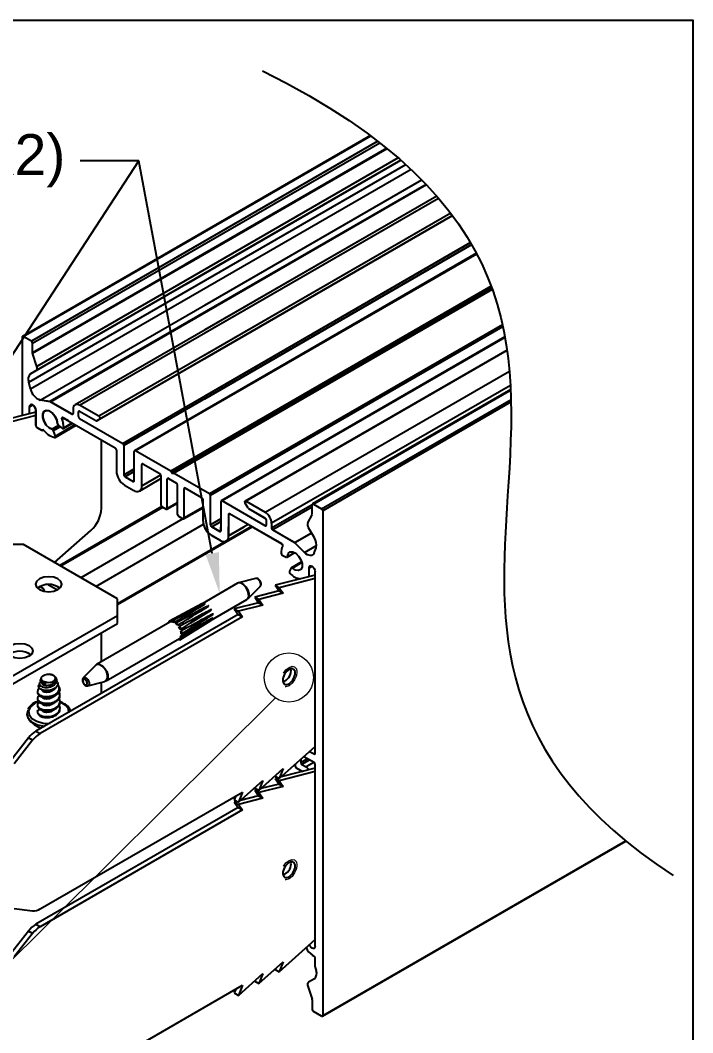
# Model space of a CAD drawing. Extents: x -0.2 to 12.5, y -10.1 to 0.
# Drawn here: x 8.39 to 12.5, y -6.19 to 0 of the extents above; entities that cross this region are included whole.
import ezdxf
from ezdxf import colors
from ezdxf.entities.mleader import LeaderData, LeaderLine
from ezdxf.math import Vec2, Vec3

# ---------------------------------------------------------------- set-up
doc = ezdxf.new("R2010")
doc.units = 0
doc.header["$LTSCALE"] = 0.5
doc.header["$MEASUREMENT"] = 0
doc.linetypes.add('HIDDEN', pattern=[0.375, 0.25, -0.125])
for name, color, linetype in [('Brackets', 181, 'CONTINUOUS'), ('Dimension', 10, 'CONTINUOUS'), ('FAB DWG', 221, 'CONTINUOUS'), ('Hardware', 242, 'CONTINUOUS'), ('Housing', 150, 'CONTINUOUS')]:
    doc.layers.add(name, color=color, linetype=linetype)
doc.layers.add('Text-Unprinted', color=131, linetype='CONTINUOUS', plot=False)
doc.styles.get("Standard").update_dxf_attribs({"font": 'arial.ttf'})

msp = doc.modelspace()

# ---------------------------------------------------------------- linework, layer by layer
at = {"layer": 'Brackets', "transparency": 16777216}
for p, q in [((8.4803, -2.3968), (8.2231, -2.4624)), ((8.4803, -2.4179), (8.2485, -2.477)), ((8.4047, -3.2069), (8.2279, -3.2069)), ((8.9792, -3.5385), (8.4047, -3.2069)), ((10.1893, -3.3933), (9.9443, -3.4557)), ((9.9443, -3.4557), (9.9697, -3.4704)), ((9.9443, -3.4557), (9.9683, -3.4899)), ((10.1893, -3.4144), (9.9697, -3.4704)), ((9.9683, -3.4899), (9.8193, -3.5279)), ((9.8193, -3.5279), (9.8447, -3.5425)), ((9.8193, -3.5279), (9.8433, -3.562)), ((9.9937, -3.5045), (9.8447, -3.5425)), ((9.9683, -3.4899), (9.9937, -3.5045)), ((9.9697, -3.4704), (9.9937, -3.5045)), ((8.9792, -3.6405), (8.9792, -3.5385)), ((9.8433, -3.562), (9.6943, -3.6)), ((9.8687, -3.5767), (9.7197, -3.6147)), ((9.8433, -3.562), (9.8687, -3.5767)), ((9.8447, -3.5425), (9.8687, -3.5767)), ((8.3317, -4.0142), (8.9792, -3.6405)), ((9.7183, -3.6342), (8.4814, -4.348)), ((9.7437, -3.6488), (8.5068, -4.3627)), ((8.9792, -3.6893), (8.9792, -3.6405)), ((9.6943, -3.6), (9.7197, -3.6147)), ((9.6943, -3.6), (9.7183, -3.6342)), ((9.7183, -3.6342), (9.7437, -3.6488)), ((9.7197, -3.6147), (9.7437, -3.6488)), ((8.2975, -4.0827), (8.9792, -3.6893)), ((8.8824, -3.9235), (8.8824, -3.7452)), ((8.8824, -4.1166), (8.8824, -4.0485)), ((8.4359, -4.3889), (8.323, -4.5324)), ((8.4613, -4.4035), (8.4359, -4.3889)), ((8.4814, -4.348), (8.5068, -4.3627)), ((8.4613, -4.4035), (8.3484, -4.547)), ((9.9697, -4.6382), (10.1893, -4.4407)), ((9.8447, -4.7103), (9.9937, -4.5764)), ((9.9937, -4.5764), (9.9697, -4.6382)), ((10.1893, -4.5743), (9.982, -4.6271)), ((9.946, -4.6193), (9.9443, -4.6235)), ((9.9443, -4.6235), (9.9697, -4.6382)), ((9.9602, -4.6327), (9.9443, -4.6367)), ((9.9443, -4.6367), (9.9697, -4.6514)), ((9.9443, -4.6367), (9.9683, -4.6709)), ((10.1893, -4.5954), (9.9697, -4.6514)), ((9.7197, -4.7825), (9.8687, -4.6485)), ((9.821, -4.6914), (9.8193, -4.6957)), ((9.8193, -4.6957), (9.8447, -4.7103)), ((9.8352, -4.7048), (9.8193, -4.7089)), ((9.8687, -4.6485), (9.8447, -4.7103)), ((9.9937, -4.6855), (9.8447, -4.7235)), ((9.9683, -4.6709), (9.857, -4.6993)), ((9.9683, -4.6709), (9.9937, -4.6855)), ((9.9697, -4.6514), (9.9937, -4.6855)), ((8.5068, -5.4345), (9.7437, -4.7206)), ((9.7037, -4.7437), (9.6943, -4.7678)), ((9.6943, -4.7678), (9.7197, -4.7825)), ((9.7437, -4.7206), (9.7197, -4.7825)), ((9.8687, -4.7577), (9.7197, -4.7957)), ((9.8433, -4.743), (9.732, -4.7714)), ((9.8193, -4.7089), (9.8447, -4.7235)), ((9.8193, -4.7089), (9.8433, -4.743)), ((9.8433, -4.743), (9.8687, -4.7577)), ((9.8447, -4.7235), (9.8687, -4.7577)), ((9.7183, -4.8152), (8.4814, -5.529)), ((9.7437, -4.8298), (8.5068, -5.5437)), ((9.7102, -4.777), (9.6943, -4.781)), ((9.6943, -4.781), (9.7197, -4.7957)), ((9.6943, -4.781), (9.7183, -4.8152)), ((9.7183, -4.8152), (9.7437, -4.8298)), ((9.7197, -4.7957), (9.7437, -4.8298)), ((8.3484, -5.433), (8.4613, -5.4462)), ((8.4359, -5.5699), (8.323, -5.7134)), ((8.4613, -5.5845), (8.4359, -5.5699)), ((8.4814, -5.529), (8.5068, -5.5437)), ((8.4613, -5.5845), (8.3484, -5.728)), ((9.9697, -5.8192), (10.1893, -5.6217)), ((9.8447, -5.8913), (9.9937, -5.7574)), ((9.9937, -5.7574), (9.9697, -5.8192)), ((9.946, -5.8003), (9.9443, -5.8045)), ((9.9443, -5.8045), (9.9697, -5.8192)), ((9.7197, -5.9635), (9.8687, -5.8295)), ((9.821, -5.8724), (9.8193, -5.8767)), ((9.8193, -5.8767), (9.8447, -5.8913)), ((9.8687, -5.8295), (9.8447, -5.8913)), ((8.5068, -6.6155), (9.7437, -5.9016)), ((9.7037, -5.9247), (9.6943, -5.9488)), ((9.7437, -5.9016), (9.7197, -5.9635)), ((9.6943, -5.9488), (9.7197, -5.9635))]:
    msp.add_line(p, q, dxfattribs=at)
at = {"layer": 'Brackets', "linetype": 'Continuous', "lineweight": 25, "transparency": 16777216}
for p, q in [((8.8824, -2.9841), (8.8824, -2.5663)), ((8.5956, -3.3171), (8.817, -3.1204))]:
    msp.add_line(p, q, dxfattribs=at)
at = {"layer": 'Brackets', "transparency": 16777216, "flags": 128}
for points in [[(8.5028, -3.4818), (8.5288, -3.4918), (8.5594, -3.4954), (8.59, -3.4918), (8.6159, -3.4818), (8.6333, -3.4669), (8.6394, -3.4492), (8.6333, -3.4315), (8.6159, -3.4165), (8.59, -3.4065), (8.5594, -3.403), (8.5288, -3.4065), (8.5028, -3.4165), (8.4855, -3.4315), (8.4794, -3.4492), (8.4855, -3.4669), (8.5028, -3.4818)], [(8.326, -3.8899), (8.3087, -3.875), (8.3026, -3.8573), (8.3087, -3.8396), (8.326, -3.8246), (8.352, -3.8146), (8.3826, -3.8111), (8.4132, -3.8146), (8.4392, -3.8246), (8.4565, -3.8396), (8.4626, -3.8573), (8.4565, -3.875), (8.4392, -3.8899), (8.4132, -3.8999), (8.3826, -3.9035), (8.352, -3.8999), (8.326, -3.8899)]]:
    msp.add_lwpolyline(points, dxfattribs=at)
at = {"layer": 'Brackets', "linetype": 'HIDDEN', "lineweight": 18, "transparency": 16777216, "flags": 128}
for points in [[(10.0779, -3.9856), (10.0742, -4.0093), (10.0636, -4.0337), (10.0478, -4.0551), (10.0291, -4.0701), (10.0104, -4.0766), (9.9946, -4.0735), (9.984, -4.0614), (9.9803, -4.0419), (9.984, -4.0182), (9.9946, -3.9939), (10.0104, -3.9725), (10.0291, -3.9574), (10.0478, -3.9509), (10.0636, -3.954), (10.0742, -3.9662), (10.0779, -3.9856)], [(10.0779, -5.1666), (10.0742, -5.1903), (10.0636, -5.2147), (10.0478, -5.2361), (10.0291, -5.2511), (10.0104, -5.2576), (9.9946, -5.2545), (9.984, -5.2424), (9.9803, -5.2229), (9.984, -5.1992), (9.9946, -5.1749), (10.0104, -5.1535), (10.0291, -5.1384), (10.0478, -5.1319), (10.0636, -5.135), (10.0742, -5.1472), (10.0779, -5.1666)]]:
    msp.add_lwpolyline(points, dxfattribs=at)
at = {"layer": 'Brackets', "linetype": 'Continuous', "lineweight": 25, "transparency": 16777216, "flags": 128}
for points in [[(10.0667, -3.992), (10.0659, -3.9832), (10.0633, -3.9758), (10.0591, -3.9702), (10.0535, -3.9666), (10.0467, -3.9652), (10.0392, -3.9661), (10.0311, -3.9692), (10.023, -3.9744), (10.0151, -3.9814), (10.008, -3.99), (10.0017, -3.9997), (9.9968, -4.01), (9.9934, -4.0205), (9.9916, -4.0307), (9.9916, -4.0401), (9.9934, -4.0483), (9.9968, -4.0548), (10.0017, -4.0595), (10.008, -4.062), (10.0151, -4.0622), (10.023, -4.0602), (10.0311, -4.056), (10.0392, -4.0499), (10.0467, -4.042), (10.0535, -4.0328), (10.0591, -4.0228), (10.0633, -4.0123), (10.0659, -4.0019), (10.0667, -3.992)], [(10.0413, -3.9774), (10.0405, -3.9686), (10.0398, -3.9659)], [(10.0667, -5.173), (10.0659, -5.1642), (10.0633, -5.1568), (10.0591, -5.1512), (10.0535, -5.1476), (10.0467, -5.1462), (10.0392, -5.1471), (10.0311, -5.1502), (10.023, -5.1554), (10.0151, -5.1624), (10.008, -5.171), (10.0017, -5.1807), (9.9968, -5.191), (9.9934, -5.2015), (9.9916, -5.2117), (9.9916, -5.2211), (9.9934, -5.2293), (9.9968, -5.2358), (10.0017, -5.2405), (10.008, -5.243), (10.0151, -5.2432), (10.023, -5.2412), (10.0311, -5.237), (10.0392, -5.2309), (10.0467, -5.223), (10.0535, -5.2138), (10.0591, -5.2038), (10.0633, -5.1933), (10.0659, -5.1829), (10.0667, -5.173)], [(10.0413, -5.1584), (10.0405, -5.1496), (10.0398, -5.1469)]]:
    msp.add_lwpolyline(points, dxfattribs=at)
at = {"layer": 'Brackets', "linetype": 'Continuous', "lineweight": 25, "transparency": 16777216}
for centre, radius, start, end in [((8.6878, -2.9745), 0.1949, 311.54649, 357.18795), ((9.9655, -3.9763), 0.0759, 291.24328, 359.17013), ((9.9655, -5.1573), 0.0759, 291.24328, 359.17013)]:
    msp.add_arc(centre, radius, start, end, dxfattribs=at)
at = {"layer": 'Brackets', "transparency": 16777216}
for centre, radius, start, end in [((8.5594, -3.5597), 0.1096, 51.72711, 128.27289), ((8.3826, -3.9678), 0.1096, 51.72711, 128.27289), ((8.5663, -4.4884), 0.164, 121.15721, 142.65422), ((8.5916, -4.503), 0.164, 121.15721, 142.65422), ((8.4662, -5.3708), 0.0756, 266.29085, 302.52045), ((8.5663, -5.6694), 0.164, 121.15721, 142.65422), ((8.5916, -5.684), 0.164, 121.15721, 142.65422)]:
    msp.add_arc(centre, radius, start, end, dxfattribs=at)
at = {"layer": 'Dimension', "lineweight": 20, "transparency": 16777216}
msp.add_line((9.9451, -4.1455), (7.4652, -6.6093), dxfattribs=at)
msp.add_circle((10.0278, -4.0196), 0.1506, dxfattribs=at)
at = {"layer": 'Dimension', "transparency": 16777216}
msp.add_open_spline([(9.8662, -0.3098), (11.4822, -1.1088), (11.3727, -2.8058), (11.2633, -4.5027), (12.3781, -5.2301)], degree=3, knots=[0, 0, 0, 0, 1, 1.886492, 1.886492, 1.886492, 1.886492], dxfattribs=at)
at = {"layer": 'Hardware', "transparency": 16777216}
for p, q in [((9.7139, -3.4436), (9.4973, -3.5687)), ((9.825, -3.4137), (9.7204, -3.441)), ((9.7769, -3.539), (9.8529, -3.462)), ((9.4962, -3.5684), (9.2982, -3.6744)), ((9.5145, -3.568), (9.3165, -3.6739)), ((9.5386, -3.6776), (9.7714, -3.5432)), ((9.7769, -3.539), (9.7742, -3.5413)), ((9.5146, -3.5919), (9.3372, -3.6868)), ((9.5292, -3.6549), (9.564, -3.6336)), ((9.3009, -3.682), (8.8525, -3.9408)), ((9.2971, -3.6828), (9.2871, -3.6882)), ((9.3071, -3.6797), (9.3156, -3.6747)), ((9.3612, -3.7891), (9.552, -3.6707)), ((9.3723, -3.7754), (9.5631, -3.6569)), ((9.3732, -3.752), (9.5297, -3.6549)), ((9.3686, -3.7753), (9.3615, -3.7794)), ((8.91, -4.0404), (9.3584, -3.7816)), ((8.847, -3.9451), (8.771, -4.022)), ((8.5142, -4.0202), (8.5096, -4.0341)), ((8.5662, -3.9988), (8.5777, -4.0033)), ((8.5027, -4.055), (8.4984, -4.0684)), ((8.5383, -4.0574), (8.5393, -4.049)), ((8.5383, -4.0574), (8.5411, -4.0571)), ((8.5393, -4.049), (8.5411, -4.0469)), ((8.5411, -4.0571), (8.5411, -4.0469)), ((8.6013, -4.0323), (8.6013, -4.0251)), ((8.6141, -4.0493), (8.6075, -4.0291)), ((8.6253, -4.0834), (8.6227, -4.0756)), ((8.7989, -4.0703), (8.9035, -4.043)), ((8.91, -4.0404), (8.9069, -4.0418)), ((8.4904, -4.1063), (8.4904, -4.1114)), ((8.4904, -4.1472), (8.4904, -4.1523)), ((8.5292, -4.1349), (8.5557, -4.1363)), ((8.6284, -4.1319), (8.6284, -4.1267)), ((8.4904, -4.188), (8.4904, -4.1931)), ((8.6284, -4.1727), (8.6284, -4.1676)), ((8.6284, -4.2135), (8.6284, -4.2084))]:
    msp.add_line(p, q, dxfattribs=at)
at = {"layer": 'Hardware', "transparency": 16777216, "flags": 128}
for points in [[(9.7338, -3.4425), (9.7193, -3.4415), (9.7139, -3.4436)], [(9.7714, -3.5432), (9.777, -3.5384), (9.7827, -3.5246), (9.7823, -3.5061), (9.7759, -3.4857), (9.7644, -3.4664), (9.7496, -3.4512), (9.7338, -3.4425)], [(9.7379, -3.4427), (9.7511, -3.4505), (9.7659, -3.4656), (9.7773, -3.4848), (9.7837, -3.5052), (9.784, -3.5236), (9.7783, -3.5374), (9.7769, -3.539)], [(9.8324, -3.4141), (9.8253, -3.4136), (9.825, -3.4137)], [(9.8529, -3.462), (9.8536, -3.4612), (9.8564, -3.4545), (9.8562, -3.4454), (9.8531, -3.4353), (9.8474, -3.4258), (9.8402, -3.4184), (9.8324, -3.4141)], [(9.2976, -3.6839), (9.2966, -3.6811), (9.2962, -3.6781), (9.2968, -3.6758), (9.2983, -3.6743), (9.3004, -3.6741), (9.3028, -3.675), (9.3051, -3.677), (9.3071, -3.6797)], [(9.3147, -3.6795), (9.3147, -3.6767), (9.3156, -3.6746), (9.3173, -3.6736), (9.3195, -3.6738), (9.322, -3.6751), (9.3242, -3.6774), (9.326, -3.6803), (9.3271, -3.6835)], [(9.3356, -3.6888), (9.3368, -3.6871), (9.3387, -3.6865), (9.3411, -3.6871), (9.3435, -3.6888), (9.3456, -3.6913), (9.3472, -3.6944), (9.3479, -3.6975), (9.3477, -3.7002)], [(9.3549, -3.7096), (9.357, -3.7094), (9.3594, -3.7104), (9.3618, -3.7125), (9.3637, -3.7153), (9.365, -3.7184), (9.3654, -3.7214), (9.3649, -3.7239), (9.3635, -3.7254)], [(9.3698, -3.7619), (9.3719, -3.7645), (9.3734, -3.7676), (9.3741, -3.7707), (9.3738, -3.7733), (9.3727, -3.7751), (9.3708, -3.7758), (9.3685, -3.7753), (9.366, -3.7737)], [(9.3674, -3.7364), (9.3699, -3.7378), (9.3721, -3.7401), (9.3739, -3.7431), (9.3748, -3.7462), (9.3749, -3.7491), (9.374, -3.7512), (9.3724, -3.7524), (9.3702, -3.7523)], [(9.3615, -3.7794), (9.3627, -3.7825), (9.363, -3.7855), (9.3624, -3.7879), (9.361, -3.7893), (9.3589, -3.7896), (9.3565, -3.7886), (9.3541, -3.7867), (9.3527, -3.7849)], [(8.8709, -3.9407), (8.8565, -3.9398), (8.847, -3.9451)], [(8.8525, -3.9408), (8.8579, -3.9387), (8.8724, -3.9396), (8.8883, -3.9484), (8.9031, -3.9635), (8.9145, -3.9828), (8.921, -4.0032), (8.9213, -4.0218), (8.9156, -4.0356), (8.91, -4.0404)], [(8.9035, -4.043), (8.9139, -4.0363), (8.9196, -4.0225), (8.9193, -4.0041), (8.9129, -3.9837), (8.9014, -3.9645), (8.8867, -3.9494), (8.8709, -3.9407)], [(8.5393, -4.049), (8.5262, -4.0435), (8.5172, -4.0357), (8.5134, -4.0265), (8.5154, -4.0172), (8.5229, -4.0089), (8.5349, -4.0026), (8.55, -3.9991), (8.5662, -3.9988)], [(8.5411, -4.0469), (8.5569, -4.0492), (8.5731, -4.048), (8.5872, -4.0432), (8.5971, -4.0357), (8.6012, -4.0265), (8.599, -4.0172), (8.5907, -4.009), (8.5777, -4.0033)], [(8.771, -4.022), (8.7757, -4.0194), (8.7828, -4.0199)], [(8.7828, -4.0199), (8.7906, -4.0242), (8.7979, -4.0316), (8.8035, -4.0411), (8.8066, -4.0511), (8.8068, -4.0602), (8.804, -4.067), (8.7989, -4.0703)], [(8.7788, -4.0317), (8.7741, -4.0314), (8.7706, -4.0336), (8.7688, -4.0381), (8.7689, -4.044), (8.7709, -4.0506), (8.7746, -4.0568), (8.7794, -4.0617), (8.7845, -4.0645), (8.7891, -4.0648), (8.7926, -4.0625), (8.7945, -4.0581), (8.7944, -4.0522), (8.7923, -4.0456), (8.7886, -4.0394), (8.7839, -4.0345), (8.7788, -4.0317)], [(8.4989, -4.1668), (8.4731, -4.1779), (8.4479, -4.198), (8.4361, -4.2219), (8.4392, -4.2467), (8.4567, -4.2694), (8.4867, -4.2872), (8.5254, -4.2981), (8.5683, -4.3006)], [(8.6827, -4.2366), (8.6796, -4.2118), (8.662, -4.1891), (8.632, -4.1713), (8.6284, -4.1698)], [(8.4324, -4.2182), (8.4311, -4.2206), (8.4258, -4.2459), (8.4349, -4.2707), (8.4576, -4.2925), (8.4912, -4.3089), (8.5323, -4.318), (8.5333, -4.3181)]]:
    msp.add_lwpolyline(points, dxfattribs=at)
at = {"layer": 'Hardware', "transparency": 16777216}
for centre, radius, start, end in [((9.7268, -3.4672), 0.0269, 65.65082, 111.36547), ((9.4965, -3.5695), 0.00109, 40.0763, 109.40269), ((9.5148, -3.5695), 0.00161, 20.31817, 99.2877), ((9.5352, -3.5829), 0.00209, 4.81, 88.76538), ((9.5522, -3.6061), 0.00257, 352.69122, 64.51526), ((9.5624, -3.6325), 0.00194, 325.42151, 54.30511), ((9.2889, -3.6914), 0.00362, 65.74515, 174.23723), ((9.3107, -3.6992), 0.0198, 100.50019, 119.86378), ((9.3095, -3.717), 0.0379, 62.37542, 82.20053), ((9.2881, -3.7515), 0.0786, 40.70951, 52.86588), ((9.2727, -3.7647), 0.0989, 23.38918, 33.8173), ((9.5514, -3.6699), 0.00103, 309.58707, 15.23911), ((9.562, -3.6559), 0.00151, 318.70113, 37.423), ((9.3373, -3.7579), 0.0328, 331.23381, 353.05339), ((9.2982, -3.7566), 0.0721, 3.42152, 16.30509), ((9.3487, -3.7648), 0.0194, 300.01942, 311.36327), ((8.5606, -4.033), 0.1034, 267.2857, 295.82725), ((8.5594, -4.1851), 0.151, 214.69539, 252.53712), ((8.5222, -4.2275), 0.0317, 178.37116, 242.45019)]:
    msp.add_arc(centre, radius, start, end, dxfattribs=at)
for points, knots in [([(9.8354, -3.4141), (9.8329, -3.4134), (9.8295, -3.4125), (9.8262, -3.4136), (9.8254, -3.4139)], [0, 0, 0, 0, 0.7511789, 1, 1, 1, 1]), ([(9.8528, -3.4616), (9.8533, -3.4612), (9.8556, -3.4595), (9.8576, -3.4543), (9.8587, -3.4467), (9.8571, -3.4374), (9.8524, -3.4277), (9.8454, -3.4194), (9.8393, -3.4155), (9.8359, -3.4143), (9.8354, -3.4141)], [0, 0, 0, 0, 0.035858, 0.156915, 0.290808, 0.451769, 0.626486, 0.802198, 0.972484, 1, 1, 1, 1]), ([(9.3227, -3.6706), (9.3375, -3.662), (9.3957, -3.6279), (9.4539, -3.594), (9.4974, -3.5688)], [0, 0, 0, 0, 0.25418, 1, 1, 1, 1]), ([(9.3271, -3.6835), (9.3308, -3.6812), (9.3507, -3.6692), (9.4138, -3.6309), (9.4731, -3.5951), (9.5163, -3.569)], [0, 0, 0, 0, 0.058989, 0.315059, 1, 1, 1, 1]), ([(9.3477, -3.7002), (9.3514, -3.6979), (9.3714, -3.6855), (9.4346, -3.6464), (9.494, -3.6096), (9.5373, -3.5828)], [0, 0, 0, 0, 0.058989, 0.315059, 1, 1, 1, 1]), ([(9.5352, -3.5809), (9.5347, -3.5811), (9.5309, -3.5832), (9.524, -3.5869), (9.5175, -3.5903), (9.5144, -3.592)], [0, 0, 0, 0, 0.071718, 0.552036, 1, 1, 1, 1]), ([(9.5533, -3.6038), (9.5528, -3.604), (9.549, -3.606), (9.532, -3.615), (9.4664, -3.65), (9.404, -3.6833), (9.3549, -3.7096)], [0, 0, 0, 0, 0.007458, 0.057409, 0.257212, 1, 1, 1, 1]), ([(9.3635, -3.7254), (9.3673, -3.723), (9.3874, -3.7106), (9.4512, -3.671), (9.5111, -3.6336), (9.5547, -3.6064)], [0, 0, 0, 0, 0.058989, 0.3150592, 1, 1, 1, 1]), ([(9.5635, -3.6309), (9.563, -3.6312), (9.5593, -3.6332), (9.5425, -3.6422), (9.4777, -3.677), (9.416, -3.7102), (9.3674, -3.7364)], [0, 0, 0, 0, 0.007458, 0.057409, 0.257212, 1, 1, 1, 1]), ([(9.5632, -3.655), (9.5627, -3.6553), (9.559, -3.6573), (9.5425, -3.6665), (9.4786, -3.7019), (9.4178, -3.7354), (9.3698, -3.7619)], [0, 0, 0, 0, 0.007458, 0.057409, 0.257212, 1, 1, 1, 1]), ([(9.5384, -3.6777), (9.5267, -3.6844), (9.4873, -3.7072), (9.4478, -3.7298), (9.42, -3.7458)], [0, 0, 0, 0, 0.296479, 1, 1, 1, 1]), ([(8.5356, -4.0797), (8.5412, -4.08), (8.5525, -4.0805), (8.5708, -4.0766), (8.5875, -4.0696), (8.6005, -4.0597), (8.6081, -4.0475), (8.6098, -4.0347), (8.6052, -4.0226), (8.5982, -4.0137), (8.5921, -4.0102), (8.5907, -4.0094)], [0, 0, 0, 0, 0.119838, 0.24375, 0.368513, 0.493067, 0.611994, 0.731076, 0.849958, 0.963263, 1, 1, 1, 1]), ([(8.587, -4.0072), (8.5853, -4.006), (8.5793, -4.0021), (8.5716, -4.0002), (8.5662, -3.9988)], [0, 0, 0, 0, 0.294246, 1, 1, 1, 1]), ([(8.7711, -4.0224), (8.7705, -4.0228), (8.7682, -4.0247), (8.7662, -4.03), (8.7652, -4.0376), (8.7669, -4.0469), (8.7716, -4.0566), (8.779, -4.0652), (8.7872, -4.07), (8.7943, -4.0715), (8.7977, -4.0703), (8.7987, -4.07)], [0, 0, 0, 0, 0.0335528, 0.1353676, 0.2485657, 0.3845644, 0.5315355, 0.6793768, 0.8370415, 0.9536269, 1, 1, 1, 1]), ([(8.5333, -4.0987), (8.5282, -4.0976), (8.517, -4.0952), (8.5044, -4.088), (8.4979, -4.0788), (8.4962, -4.0716), (8.4984, -4.0684), (8.4984, -4.0684)], [0, 0, 0, 0, 0.221429, 0.479853, 0.738877, 0.997324, 1, 1, 1, 1]), ([(8.5121, -4.0448), (8.512, -4.0449), (8.5073, -4.0468), (8.5031, -4.0527), (8.5011, -4.0615), (8.5068, -4.0701), (8.5183, -4.0767), (8.5297, -4.0787), (8.5356, -4.0797)], [0, 0, 0, 0, 0.005424, 0.205002, 0.405664, 0.605946, 0.797349, 1, 1, 1, 1]), ([(8.5383, -4.0574), (8.5331, -4.0563), (8.5231, -4.0543), (8.5133, -4.0481), (8.5083, -4.041), (8.5095, -4.0363), (8.51, -4.0342)], [0, 0, 0, 0, 0.2731399, 0.5321947, 0.7919879, 1, 1, 1, 1]), ([(8.5178, -4.0527), (8.5181, -4.0547), (8.5188, -4.0591), (8.5271, -4.0646), (8.5365, -4.0664), (8.5411, -4.0673)], [0, 0, 0, 0, 0.293943, 0.651856, 1, 1, 1, 1]), ([(8.614, -4.0493), (8.6148, -4.0533), (8.6164, -4.0616), (8.611, -4.0742), (8.6, -4.0854), (8.5839, -4.0938), (8.5649, -4.099), (8.5473, -4.1005), (8.5372, -4.0992), (8.5333, -4.0987)], [0, 0, 0, 0, 0.140818, 0.290005, 0.441509, 0.592877, 0.746367, 0.90275, 1, 1, 1, 1]), ([(8.5411, -4.0673), (8.5462, -4.0675), (8.5567, -4.068), (8.5734, -4.0637), (8.5881, -4.0565), (8.5977, -4.0462), (8.602, -4.0374), (8.6011, -4.0329), (8.6009, -4.0324)], [0, 0, 0, 0, 0.192669, 0.390743, 0.58047, 0.776708, 0.972946, 1, 1, 1, 1]), ([(8.5411, -4.1081), (8.5462, -4.1083), (8.5567, -4.1088), (8.5736, -4.1045), (8.5875, -4.0973), (8.5959, -4.0904), (8.5973, -4.0861), (8.5974, -4.0859)], [0, 0, 0, 0, 0.243729, 0.494298, 0.734306, 0.98255, 1, 1, 1, 1]), ([(8.5557, -4.1363), (8.5635, -4.135), (8.5791, -4.1324), (8.6, -4.1232), (8.6156, -4.1106), (8.6243, -4.0953), (8.6248, -4.0799), (8.621, -4.0684), (8.6155, -4.0633), (8.6147, -4.0625)], [0, 0, 0, 0, 0.1653344, 0.3306677, 0.4951001, 0.6538847, 0.813242, 0.9719327, 1, 1, 1, 1]), ([(8.6246, -4.0836), (8.6257, -4.0873), (8.6282, -4.0958), (8.6232, -4.1097), (8.6142, -4.1201), (8.6072, -4.125), (8.6056, -4.1261)], [0, 0, 0, 0, 0.24364, 0.56966, 0.901705, 1, 1, 1, 1]), ([(8.5051, -4.0872), (8.5023, -4.0887), (8.4936, -4.0933), (8.489, -4.1043), (8.4925, -4.1176), (8.5062, -4.1289), (8.5216, -4.1329), (8.5292, -4.1349)], [0, 0, 0, 0, 0.107373, 0.3328, 0.551056, 0.778501, 1, 1, 1, 1]), ([(8.503, -4.1293), (8.501, -4.1304), (8.4931, -4.1347), (8.4891, -4.1452), (8.4925, -4.1585), (8.5062, -4.1698), (8.5216, -4.1738), (8.5292, -4.1758)], [0, 0, 0, 0, 0.080462, 0.312686, 0.537521, 0.771823, 1, 1, 1, 1]), ([(8.491, -4.1114), (8.4915, -4.1151), (8.4926, -4.1233), (8.5063, -4.134), (8.5217, -4.138), (8.5292, -4.14)], [0, 0, 0, 0, 0.294199, 0.651774, 1, 1, 1, 1]), ([(8.5178, -4.0935), (8.5181, -4.0955), (8.5188, -4.1), (8.5271, -4.1054), (8.5365, -4.1072), (8.5411, -4.1081)], [0, 0, 0, 0, 0.2939432, 0.6518559, 1, 1, 1, 1]), ([(8.5178, -4.1344), (8.5181, -4.1364), (8.5188, -4.1408), (8.5271, -4.1463), (8.5365, -4.1481), (8.5411, -4.1489)], [0, 0, 0, 0, 0.293943, 0.651856, 1, 1, 1, 1]), ([(8.5292, -4.1758), (8.5378, -4.1767), (8.555, -4.1785), (8.5826, -4.1732), (8.6063, -4.1629), (8.6232, -4.1475), (8.6296, -4.1296), (8.6282, -4.1151), (8.6217, -4.1081), (8.62, -4.1063)], [0, 0, 0, 0, 0.156772, 0.317753, 0.472229, 0.631782, 0.791334, 0.945811, 1, 1, 1, 1]), ([(8.5292, -4.14), (8.5377, -4.1409), (8.5549, -4.1427), (8.5832, -4.1377), (8.5982, -4.1299), (8.6056, -4.1261)], [0, 0, 0, 0, 0.3286, 0.666022, 1, 1, 1, 1]), ([(8.5292, -4.1809), (8.5378, -4.1818), (8.555, -4.1836), (8.5825, -4.1783), (8.6065, -4.168), (8.6225, -4.1527), (8.6296, -4.1396), (8.628, -4.1327), (8.6278, -4.1319)], [0, 0, 0, 0, 0.192746, 0.390666, 0.580589, 0.776754, 0.972918, 1, 1, 1, 1]), ([(8.5411, -4.1489), (8.5463, -4.1492), (8.5568, -4.1497), (8.5733, -4.1453), (8.5864, -4.1394), (8.5911, -4.1339), (8.5929, -4.1318)], [0, 0, 0, 0, 0.277265, 0.56231, 0.835341, 1, 1, 1, 1]), ([(8.4503, -4.1906), (8.4439, -4.1955), (8.4361, -4.2014), (8.4334, -4.2091), (8.4329, -4.2105)], [0, 0, 0, 0, 0.818664, 1, 1, 1, 1]), ([(8.4963, -4.1658), (8.4936, -4.1664), (8.4782, -4.1701), (8.4615, -4.1787), (8.4524, -4.1884), (8.4503, -4.1906)], [0, 0, 0, 0, 0.139072, 0.803074, 1, 1, 1, 1]), ([(8.503, -4.1702), (8.501, -4.1713), (8.4931, -4.1755), (8.4891, -4.186), (8.4924, -4.1994), (8.5064, -4.2104), (8.5285, -4.2175), (8.5552, -4.2191), (8.5825, -4.2141), (8.6063, -4.2038), (8.6232, -4.1884), (8.6295, -4.1705), (8.6286, -4.1569), (8.6232, -4.1508), (8.6223, -4.1499)], [0, 0, 0, 0, 0.033301, 0.129411, 0.222464, 0.319434, 0.41387, 0.508305, 0.605275, 0.698328, 0.794438, 0.890549, 0.983601, 1, 1, 1, 1]), ([(8.4905, -4.2266), (8.491, -4.2311), (8.4919, -4.2401), (8.5065, -4.2512), (8.5284, -4.2583), (8.5552, -4.2599), (8.5825, -4.255), (8.6063, -4.2446), (8.6232, -4.2292), (8.6295, -4.2113), (8.6286, -4.1977), (8.6232, -4.1916), (8.6223, -4.1907)], [0, 0, 0, 0, 0.109878, 0.22089, 0.328999, 0.437109, 0.54812, 0.654647, 0.764674, 0.8747, 0.981227, 1, 1, 1, 1]), ([(8.491, -4.1522), (8.4915, -4.1559), (8.4926, -4.1641), (8.5063, -4.1749), (8.5217, -4.1789), (8.5292, -4.1809)], [0, 0, 0, 0, 0.294199, 0.651774, 1, 1, 1, 1]), ([(8.491, -4.1931), (8.4915, -4.1968), (8.4925, -4.205), (8.5066, -4.2154), (8.5284, -4.2226), (8.5553, -4.2242), (8.5825, -4.2192), (8.6066, -4.2088), (8.6225, -4.1935), (8.6296, -4.1804), (8.628, -4.1736), (8.6278, -4.1727)], [0, 0, 0, 0, 0.104822, 0.232224, 0.356295, 0.480367, 0.607769, 0.730023, 0.856295, 0.982567, 1, 1, 1, 1]), ([(8.5178, -4.1752), (8.5181, -4.1772), (8.5188, -4.1816), (8.5273, -4.1869), (8.5406, -4.1903), (8.5569, -4.1903), (8.5733, -4.1862), (8.5863, -4.1802), (8.5911, -4.1748), (8.5928, -4.1727)], [0, 0, 0, 0, 0.130513, 0.289429, 0.444007, 0.598585, 0.757501, 0.909719, 1, 1, 1, 1]), ([(8.6537, -4.18), (8.6503, -4.1775), (8.6438, -4.1726), (8.6346, -4.17), (8.6302, -4.1687)], [0, 0, 0, 0, 0.527863, 1, 1, 1, 1]), ([(8.6928, -4.226), (8.6917, -4.2213), (8.6869, -4.2085), (8.6745, -4.1921), (8.6595, -4.1834), (8.6537, -4.18)], [0.4870679, 0.4870679, 0.4870679, 0.4870679, 0.6192387, 0.8533748, 1, 1, 1, 1]), ([(8.4905, -4.2266), (8.4923, -4.2233), (8.4953, -4.2179), (8.5021, -4.2139), (8.5047, -4.2123)], [0, 0, 0, 0, 0.613018, 1, 1, 1, 1]), ([(8.5075, -4.2555), (8.5144, -4.2582), (8.5279, -4.2636), (8.5553, -4.265), (8.5824, -4.2601), (8.6066, -4.2497), (8.6225, -4.2344), (8.6296, -4.2212), (8.628, -4.2144), (8.6278, -4.2136)], [0, 0, 0, 0, 0.1644881, 0.3255294, 0.490894, 0.6495772, 0.8134749, 0.9773726, 1, 1, 1, 1]), ([(8.5178, -4.216), (8.5181, -4.218), (8.5188, -4.2225), (8.5273, -4.2278), (8.5406, -4.2312), (8.5569, -4.2312), (8.5733, -4.227), (8.5863, -4.2211), (8.5911, -4.2156), (8.5928, -4.2135)], [0, 0, 0, 0, 0.130513, 0.289429, 0.444007, 0.598585, 0.757501, 0.909719, 1, 1, 1, 1])]:
    msp.add_open_spline(points, degree=3, knots=knots, dxfattribs=at)
at = {"layer": 'Housing', "transparency": 16777216}
for p, q in [((10.5268, -0.7055), (8.3989, -1.9336)), ((8.4039, -1.9341), (10.5293, -0.7074)), ((10.5722, -0.7399), (8.4534, -1.9627)), ((10.5722, -0.7399), (9.3469, -1.447)), ((8.4604, -1.975), (10.5843, -0.7492)), ((10.6266, -0.7828), (8.4604, -2.033)), ((8.4611, -2.0368), (10.6297, -0.7853)), ((9.3647, -1.4531), (10.5843, -0.7492)), ((10.6266, -0.7828), (9.3945, -1.4939)), ((9.3945, -1.4981), (10.6297, -0.7853)), ((10.7131, -0.8556), (8.4479, -2.1629)), ((8.4832, -2.1425), (10.713, -0.8555)), ((10.6973, -0.8418), (8.4874, -2.1172)), ((10.6973, -0.8418), (9.3945, -1.5937)), ((9.3993, -1.6138), (10.713, -0.8555)), ((10.7131, -0.8556), (9.3993, -1.6138)), ((8.4372, -2.2124), (10.7426, -0.8819)), ((10.7767, -0.9133), (8.449, -2.2567)), ((8.508, -2.3225), (10.841, -0.976)), ((9.5138, -1.742), (10.841, -0.976)), ((10.8681, -1.0039), (8.5673, -2.3318)), ((8.5697, -2.3327), (10.8695, -1.0054)), ((10.8681, -1.0039), (9.5138, -1.7855)), ((9.5138, -1.7878), (10.8695, -1.0054)), ((10.9329, -1.075), (8.7211, -2.3515)), ((8.7486, -2.3542), (10.9436, -1.0874)), ((10.9329, -1.075), (9.5138, -1.894)), ((9.5138, -1.9126), (10.9436, -1.0874)), ((11.0286, -1.1934), (8.8532, -2.449)), ((11.0182, -1.1797), (8.8659, -2.4219)), ((8.8709, -2.4388), (11.0286, -1.1934)), ((11.0182, -1.1797), (9.5138, -2.048)), ((9.5138, -2.0677), (11.0286, -1.1934)), ((9.012, -2.588), (11.1391, -1.36)), ((11.1392, -1.3602), (9.5138, -2.2983)), ((11.1462, -1.3722), (9.0191, -2.6002)), ((9.5138, -2.3146), (11.1463, -1.3724)), ((11.1755, -1.4254), (9.0848, -2.6324)), ((11.1769, -1.428), (9.0898, -2.6329)), ((11.1756, -1.4256), (9.5138, -2.3847)), ((9.515, -2.3874), (11.177, -1.4282)), ((11.2657, -1.6266), (9.306, -2.7577)), ((9.311, -2.7629), (11.2682, -1.6334)), ((9.316, -2.7716), (11.2716, -1.6429)), ((11.2726, -1.6457), (9.326, -2.7692)), ((9.5422, -2.8941), (11.3344, -1.8597)), ((11.3375, -1.8742), (9.5494, -2.9062)), ((8.3968, -1.9382), (8.3968, -2.4181)), ((8.4534, -1.9627), (8.4039, -1.9341)), ((8.4604, -2.033), (8.4604, -1.975)), ((11.35, -1.9371), (9.6151, -2.9386)), ((11.3505, -1.9402), (9.62, -2.9389)), ((8.4874, -2.1172), (8.4611, -2.0368)), ((11.3628, -2.0167), (9.7612, -2.9411)), ((11.3633, -2.0198), (9.7662, -2.9416)), ((8.4479, -2.1629), (8.4832, -2.1425)), ((9.8835, -3.0092), (11.3775, -2.147)), ((8.449, -2.2567), (8.4372, -2.2124)), ((11.3834, -2.2334), (9.9224, -3.0766)), ((11.3847, -2.2591), (10.1737, -2.958)), ((11.3848, -2.2624), (10.1787, -2.9585)), ((8.4428, -2.3632), (8.4616, -2.3524)), ((8.4615, -2.3524), (8.4428, -2.3632)), ((8.508, -2.3224), (8.5673, -2.3318)), ((8.5673, -2.3318), (8.508, -2.3225)), ((8.7026, -2.4094), (8.5697, -2.3327)), ((8.5697, -2.3327), (8.7026, -2.4094)), ((10.2282, -2.987), (11.3867, -2.3184)), ((11.3871, -2.3345), (10.2353, -2.9993)), ((8.4428, -2.4064), (8.4428, -2.3632)), ((8.4803, -2.4788), (8.4803, -2.3849)), ((8.4803, -2.3849), (8.4803, -2.4788)), ((8.7097, -2.4053), (8.7026, -2.4094)), ((8.7026, -2.4094), (8.7097, -2.4053)), ((8.7097, -2.3767), (8.7097, -2.4053)), ((8.7097, -2.3767), (8.7097, -2.4053)), ((8.7415, -2.3951), (8.7486, -2.391)), ((8.7486, -2.391), (8.7415, -2.3951)), ((8.7415, -2.4124), (8.7415, -2.3951)), ((8.7415, -2.4237), (8.7415, -2.3951)), ((8.8659, -2.4219), (8.7486, -2.3542)), ((8.7486, -2.391), (8.8482, -2.4485)), ((8.6001, -2.543), (8.7211, -2.4731)), ((8.6412, -2.4392), (8.6517, -2.4331)), ((8.6517, -2.4331), (8.6412, -2.4392)), ((8.6787, -2.4487), (8.6474, -2.4306)), ((8.6474, -2.4306), (8.966, -2.6145)), ((8.6498, -2.4967), (8.7058, -2.4643)), ((8.6518, -2.492), (8.7028, -2.4626)), ((8.7486, -2.4359), (9.012, -2.588)), ((8.8532, -2.449), (8.8709, -2.4388)), ((8.4874, -2.491), (8.5157, -2.5074)), ((8.5157, -2.5074), (8.4874, -2.4911)), ((8.5207, -2.5079), (8.5263, -2.5046)), ((8.5207, -2.5079), (8.5263, -2.5047)), ((8.5228, -2.5033), (8.5228, -2.5001)), ((8.5228, -2.5002), (8.5228, -2.5033)), ((8.5244, -2.5023), (8.5228, -2.5033)), ((8.5228, -2.5033), (8.5244, -2.5023)), ((8.5811, -2.5016), (8.6198, -2.4792)), ((8.6198, -2.4793), (8.5811, -2.5016)), ((8.6311, -2.4869), (8.5896, -2.5108)), ((8.6001, -2.543), (8.5896, -2.5108)), ((8.5987, -2.5514), (8.7277, -2.4769)), ((8.6193, -2.4789), (8.6441, -2.4958)), ((8.6225, -2.4811), (8.6193, -2.479)), ((9.0191, -2.6002), (9.0191, -2.7799)), ((9.0191, -2.6002), (9.0191, -2.7799)), ((8.9731, -2.6268), (8.9731, -2.7574)), ((8.9731, -2.6268), (8.9731, -2.7574)), ((9.0827, -2.8166), (9.0827, -2.637)), ((9.0827, -2.8166), (9.0827, -2.637)), ((9.306, -2.7577), (9.0898, -2.6329)), ((9.1357, -2.7125), (9.1287, -2.7166)), ((9.1357, -2.7125), (9.1287, -2.7166)), ((9.1287, -2.8472), (9.1287, -2.7166)), ((9.1287, -2.8472), (9.1287, -2.7166)), ((9.1287, -2.8472), (9.1287, -2.7166)), ((9.1357, -2.7125), (9.2383, -2.7717)), ((9.1357, -2.7125), (9.2383, -2.7717)), ((9.0191, -2.7799), (9.0827, -2.7431)), ((9.0191, -2.7799), (9.0827, -2.7431)), ((9.0827, -2.7594), (9.0261, -2.7921)), ((9.0827, -2.7594), (9.0261, -2.7921)), ((9.1287, -2.8472), (9.2447, -2.7802)), ((9.1287, -2.8472), (9.2447, -2.7802)), ((9.1287, -2.8472), (9.2447, -2.7802)), ((9.2453, -2.7839), (9.2453, -2.9636)), ((9.311, -2.763), (9.316, -2.7717)), ((9.321, -2.7688), (9.316, -2.7717)), ((9.326, -2.7693), (9.5423, -2.8941)), ((9.0226, -2.8431), (9.0792, -2.8758)), ((9.0261, -2.7921), (9.0756, -2.8207)), ((9.0756, -2.8207), (9.0827, -2.8166)), ((9.1142, -2.8793), (9.2453, -2.8035)), ((9.1142, -2.8793), (9.2453, -2.8035)), ((9.2913, -2.8023), (9.2842, -2.8064)), ((9.2842, -2.986), (9.2842, -2.8064)), ((9.2913, -2.8023), (9.3408, -2.8309)), ((9.3479, -3.0227), (9.3479, -2.8431)), ((9.3867, -2.8656), (9.3938, -2.8615)), ((9.3867, -2.8656), (9.3867, -3.0452)), ((9.4963, -2.9207), (9.3938, -2.8615)), ((9.5494, -3.086), (9.5494, -2.9064)), ((9.2821, -2.9906), (9.3479, -2.9526)), ((9.2842, -2.986), (9.3479, -2.9493)), ((9.5034, -3.0636), (9.5034, -2.9329)), ((9.613, -2.9431), (9.613, -3.1227)), ((9.8835, -3.0911), (9.6201, -2.939)), ((9.7789, -2.9832), (9.7612, -2.9526)), ((9.7789, -2.9834), (9.7612, -2.9528)), ((9.7662, -2.9416), (9.8835, -3.0092)), ((9.7662, -2.9417), (9.8835, -3.0094)), ((9.9224, -3.1052), (10.1717, -2.9613)), ((10.1716, -3.0206), (10.1716, -2.9626)), ((10.1787, -2.9585), (10.2282, -2.987)), ((9.2508, -2.9747), (8.6266, -3.3349)), ((9.2579, -2.979), (8.6339, -3.3392)), ((9.2524, -2.9758), (9.2771, -2.9901)), ((9.2524, -2.9758), (9.2771, -2.9901)), ((9.3847, -3.0498), (9.5034, -2.9812)), ((9.5034, -2.9778), (9.3867, -3.0452)), ((9.659, -3.0227), (9.6661, -3.0186)), ((9.659, -3.0227), (9.659, -3.1534)), ((9.9847, -3.2026), (9.6661, -3.0186)), ((9.8835, -3.046), (9.7839, -2.9885)), ((9.8835, -3.0462), (9.7839, -2.9887)), ((10.1716, -2.9777), (9.9295, -3.1174)), ((10.1446, -3.0737), (10.171, -3.0237)), ((10.2353, -2.9993), (10.2353, -6.0862)), ((9.379, -3.0489), (8.755, -3.409)), ((8.8469, -3.4621), (9.5058, -3.0818)), ((9.8, -3.0958), (8.9792, -3.5695)), ((9.3797, -3.0493), (9.3549, -3.035)), ((9.613, -3.0493), (9.5494, -3.086)), ((9.5565, -3.0983), (9.613, -3.0656)), ((9.6445, -3.1854), (9.7997, -3.0958)), ((9.7792, -3.084), (9.659, -3.1534)), ((9.7976, -3.0944), (9.9847, -3.2024)), ((9.8609, -3.0779), (9.8835, -3.0909)), ((9.8835, -3.0909), (9.8906, -3.0868)), ((9.8906, -3.087), (9.8835, -3.0911)), ((9.8906, -3.0868), (9.8906, -3.0582)), ((9.8906, -3.087), (9.8906, -3.0584)), ((9.9224, -3.0766), (9.9224, -3.1052)), ((9.9224, -3.0768), (9.9224, -3.1054)), ((8.9792, -3.5729), (9.8029, -3.0975)), ((9.5529, -3.1492), (9.6095, -3.1818)), ((9.6095, -3.1819), (9.5529, -3.1493)), ((9.5565, -3.0982), (9.606, -3.1267)), ((9.606, -3.1268), (9.5565, -3.0983)), ((9.606, -3.1267), (9.613, -3.1226)), ((9.613, -3.1227), (9.606, -3.1268)), ((9.613, -3.1226), (9.613, -3.098)), ((9.659, -3.1532), (9.659, -3.098)), ((9.659, -3.1532), (9.7547, -3.098)), ((9.9295, -3.1174), (10.0624, -3.1941)), ((10.0624, -3.1943), (9.9295, -3.1176)), ((10.0624, -3.1941), (10.1664, -3.1341)), ((10.1678, -3.1366), (10.0648, -3.196)), ((10.1842, -3.1649), (10.1489, -3.1038)), ((10.0648, -3.196), (10.1241, -3.2552)), ((10.1241, -3.2552), (10.1976, -3.2128)), ((9.9879, -3.2713), (10.0127, -3.2832)), ((10.0171, -3.2833), (10.0649, -3.2558)), ((10.0192, -3.2791), (10.0622, -3.2543)), ((10.183, -3.2575), (10.1949, -3.2268)), ((10.1062, -3.3119), (10.0439, -3.3479)), ((10.1076, -3.3172), (10.051, -3.3499)), ((10.1517, -3.3496), (10.1705, -3.3387)), ((10.0425, -3.3494), (10.0319, -3.3694)), ((10.1517, -3.4028), (10.1517, -3.3496)), ((10.1893, -4.4832), (10.1893, -3.3713)), ((8.5065, -3.4634), (8.5236, -3.4732)), ((8.5574, -3.4519), (8.6125, -3.4837)), ((8.5307, -3.4855), (8.5307, -3.4923)), ((10.1014, -4.539), (10.1406, -4.5163)), ((10.1014, -4.5198), (10.1014, -4.539)), ((10.1822, -4.5403), (10.1191, -4.5039)), ((10.155, -4.4715), (10.1822, -4.4873)), ((10.1822, -4.4873), (10.1893, -4.4832)), ((10.066, -4.5516), (10.066, -4.5594)), ((10.0731, -4.5716), (10.1119, -4.594)), ((10.1548, -4.5245), (10.1084, -4.5512)), ((10.1084, -4.5512), (10.1341, -4.566)), ((10.1804, -4.5393), (10.1341, -4.566)), ((10.1893, -5.6645), (10.1893, -4.5526)), ((10.2332, -6.0908), (12.0893, -5.0196)), ((10.2353, -6.0862), (12.0868, -5.0176)), ((10.1717, -5.7169), (10.1822, -5.7229)), ((10.1893, -5.7898), (10.1893, -5.7352)), ((10.1897, -5.7928), (10.1949, -5.812)), ((10.1842, -5.8615), (10.1489, -5.8819)), ((10.1446, -5.9072), (10.171, -5.9876)), ((10.1716, -5.9914), (10.1716, -6.0495)), ((10.2282, -6.0903), (10.1787, -6.0617))]:
    msp.add_line(p, q, dxfattribs=at)
at = {"layer": 'Housing', "transparency": 16777216, "flags": 128}
for points in [[(8.4803, -2.3849), (8.4789, -2.3758), (8.4748, -2.3664), (8.4687, -2.3582), (8.4615, -2.3524), (8.4544, -2.3499), (8.4483, -2.3511), (8.4442, -2.3558), (8.4428, -2.3632)], [(8.4428, -2.3632), (8.4442, -2.3557), (8.4483, -2.351), (8.4544, -2.3499), (8.4615, -2.3524), (8.4687, -2.3582), (8.4748, -2.3664), (8.4789, -2.3758), (8.4803, -2.3849)], [(8.6129, -2.4675), (8.6082, -2.444), (8.5967, -2.4205), (8.5803, -2.401), (8.5617, -2.3887), (8.5442, -2.3857), (8.5306, -2.3926), (8.5233, -2.4081), (8.5235, -2.4297), (8.5311, -2.4536), (8.5449, -2.476), (8.5626, -2.4929), (8.5811, -2.5016)], [(8.5811, -2.5016), (8.5626, -2.4929), (8.5449, -2.476), (8.5311, -2.4536), (8.5235, -2.4296), (8.5233, -2.4081), (8.5306, -2.3925), (8.5442, -2.3857), (8.5617, -2.3887), (8.5803, -2.401), (8.5967, -2.4205), (8.6082, -2.444), (8.6129, -2.4675)], [(8.6474, -2.4306), (8.6456, -2.4298), (8.6439, -2.4296), (8.6424, -2.4301), (8.6413, -2.4311), (8.6406, -2.4326), (8.6403, -2.4346), (8.6406, -2.4368), (8.6412, -2.4392)], [(8.6412, -2.4392), (8.6406, -2.4368), (8.6403, -2.4346), (8.6406, -2.4326), (8.6413, -2.4311), (8.6424, -2.4301), (8.6439, -2.4296), (8.6456, -2.4298), (8.6474, -2.4306)], [(8.8659, -2.4219), (8.8679, -2.4235), (8.8698, -2.4256), (8.8713, -2.4281), (8.8724, -2.4307), (8.8729, -2.4334), (8.8728, -2.4357), (8.8721, -2.4375), (8.8709, -2.4388)], [(8.6441, -2.4958), (8.6456, -2.4966), (8.647, -2.497), (8.6484, -2.4971), (8.6496, -2.4968), (8.6505, -2.4961), (8.6512, -2.495), (8.6517, -2.4936), (8.6518, -2.492)], [(8.5961, -2.5518), (8.5974, -2.5518), (8.5986, -2.5514), (8.5995, -2.5507), (8.6002, -2.5496), (8.6007, -2.5482), (8.6008, -2.5466), (8.6006, -2.5448), (8.6001, -2.543)], [(9.7662, -2.9416), (9.7642, -2.9407), (9.7623, -2.9407), (9.7607, -2.9414), (9.7597, -2.9428), (9.7592, -2.9449), (9.7593, -2.9473), (9.76, -2.95), (9.7612, -2.9526)], [(9.7612, -2.9528), (9.76, -2.9501), (9.7593, -2.9475), (9.7592, -2.945), (9.7597, -2.943), (9.7607, -2.9415), (9.7623, -2.9408), (9.7642, -2.9409), (9.7662, -2.9417)], [(10.0192, -3.2791), (10.0239, -3.2611), (10.0354, -3.2509), (10.0518, -3.2503), (10.0704, -3.2594), (10.0879, -3.2767), (10.1015, -3.2992), (10.1088, -3.3231), (10.1086, -3.3445), (10.1009, -3.3597), (10.0871, -3.3661), (10.0695, -3.3626), (10.051, -3.3499)], [(10.183, -3.2575), (10.1791, -3.2646), (10.1737, -3.2698), (10.167, -3.2729), (10.1593, -3.2737), (10.1508, -3.2723), (10.1418, -3.2686), (10.1328, -3.2628), (10.1241, -3.2552)], [(10.1517, -3.3496), (10.1532, -3.3421), (10.1572, -3.3374), (10.1633, -3.3362), (10.1705, -3.3387), (10.1777, -3.3445), (10.1838, -3.3527), (10.1879, -3.3621), (10.1893, -3.3713)], [(10.051, -3.3499), (10.0497, -3.3489), (10.0485, -3.3481), (10.0472, -3.3476), (10.046, -3.3474), (10.0449, -3.3475), (10.0439, -3.3478), (10.0431, -3.3485), (10.0425, -3.3494)], [(10.1893, -5.6645), (10.1879, -5.672), (10.1838, -5.6767), (10.1777, -5.6778), (10.1705, -5.6754), (10.1633, -5.6696), (10.1572, -5.6613), (10.1537, -5.6537)]]:
    msp.add_lwpolyline(points, dxfattribs=at)
at = {"layer": 'Housing', "transparency": 16777216}
for centre, radius, start, end in [((8.4011, -1.9375), 0.00437, 50.81497, 189.22027), ((8.4451, -1.9757), 0.0154, 2.60229, 57.39771), ((8.4729, -2.0328), 0.0125, 180.82988, 198.7794), ((8.4765, -2.195), 0.043, 131.71121, 203.92514), ((8.4687, -2.1271), 0.0211, 313.26253, 27.72774), ((8.5359, -2.2381), 0.0889, 192.09498, 251.64534), ((8.536, -2.2381), 0.0889, 192.09872, 251.63772), ((8.5661, -2.3388), 0.0071, 59.05139, 79.98687), ((8.5661, -2.3388), 0.00711, 59.04537, 79.97603), ((8.7334, -2.3729), 0.024, 50.81497, 189.22027), ((8.7334, -2.3729), 0.024, 50.79671, 189.21404), ((8.7054, -2.406), 0.00437, 230.81497, 9.22027), ((8.7054, -2.406), 0.00437, 230.79671, 9.21404), ((8.7458, -2.3944), 0.00437, 50.81497, 189.22027), ((8.7458, -2.3944), 0.00437, 50.79671, 189.21404), ((8.6285, -2.4663), 0.0157, 184.53827, 234.17185), ((8.6285, -2.4662), 0.0157, 184.54114, 234.16913), ((8.4777, -2.5012), 0.1749, 11.68065, 20.78346), ((8.4977, -2.4954), 0.1541, 1.25732, 21.41138), ((8.7569, -2.423), 0.0154, 182.60548, 237.39452), ((8.8511, -2.4444), 0.00503, 234.38895, 294.3297), ((8.4957, -2.4781), 0.0154, 182.60229, 237.39771), ((8.4957, -2.4781), 0.0154, 182.60548, 237.39452), ((8.5184, -2.504), 0.00437, 230.81497, 9.22027), ((8.5184, -2.504), 0.00437, 230.79671, 9.21404), ((8.6278, -2.4289), 0.1269, 214.15377, 255.5396), ((8.6642, -2.3927), 0.1777, 217.21508, 228.2583), ((8.579, -2.5099), 0.00855, 51.83319, 75.75169), ((8.5763, -2.5145), 0.0137, 15.36306, 69.7786), ((9.0037, -2.6009), 0.0154, 2.60548, 57.39452), ((8.9577, -2.6275), 0.0154, 2.60548, 57.39452), ((9.087, -2.6363), 0.00437, 50.79671, 189.21404), ((9.133, -2.7159), 0.00437, 50.79671, 189.21404), ((9.133, -2.7159), 0.00437, 50.79671, 189.21404), ((9.0806, -2.7525), 0.1076, 182.60548, 237.39452), ((9.0344, -2.7792), 0.0154, 182.60548, 237.39452), ((9.23, -2.7846), 0.0154, 2.60548, 57.39452), ((9.23, -2.7846), 0.0154, 2.60548, 57.39452), ((9.2984, -2.77), 0.0144, 28.85561, 58.04533), ((9.3231, -2.7734), 0.00503, 54.38183, 114.31395), ((9.0784, -2.8173), 0.00437, 230.79671, 9.21404), ((9.0985, -2.8521), 0.0306, 230.79671, 9.21404), ((9.0985, -2.8521), 0.0306, 230.79671, 9.21404), ((9.2885, -2.8057), 0.00437, 50.79671, 189.21404), ((9.3325, -2.8438), 0.0154, 2.60548, 57.39452), ((9.3911, -2.8649), 0.00437, 50.79671, 189.21404), ((9.534, -2.9071), 0.0154, 2.60548, 57.39452), ((9.2607, -2.9629), 0.0154, 182.60548, 237.39452), ((9.4881, -2.9336), 0.0154, 2.60548, 57.39452), ((9.6173, -2.9424), 0.00437, 50.79671, 189.21404), ((10.1759, -2.9619), 0.00437, 50.81497, 189.22027), ((9.2799, -2.9867), 0.00437, 230.79671, 9.21404), ((9.3632, -3.022), 0.0154, 182.60548, 237.39452), ((9.6633, -3.022), 0.00437, 50.79671, 189.21404), ((9.7915, -2.9763), 0.0144, 208.85488, 238.05058), ((9.7915, -2.9764), 0.0144, 208.85561, 238.04533), ((9.838, -3.0804), 0.0845, 2.60229, 57.39771), ((9.8379, -3.0806), 0.0845, 2.60548, 57.39452), ((10.165, -3.0208), 0.0066, 334.06886, 1.56749), ((10.2199, -3), 0.0154, 2.60229, 57.39771), ((9.3824, -3.0459), 0.00437, 230.79671, 9.21404), ((9.6109, -3.0587), 0.1076, 182.60548, 237.39452), ((9.5647, -3.0853), 0.0154, 182.60548, 237.39452), ((9.8752, -3.0589), 0.0154, 2.60229, 57.39771), ((9.8752, -3.0591), 0.0154, 2.60548, 57.39452), ((9.8862, -3.0875), 0.00437, 230.81497, 9.22027), ((9.8862, -3.0877), 0.00437, 230.79671, 9.21404), ((10.1766, -3.0846), 0.0338, 161.22546, 214.7489), ((9.6108, -3.0588), 0.1073, 201.42464, 237.34935), ((9.6087, -3.1233), 0.00437, 230.81497, 9.22027), ((9.6087, -3.1234), 0.00437, 230.79671, 9.21404), ((9.6288, -3.1581), 0.0306, 230.81497, 9.22027), ((9.6288, -3.1583), 0.0306, 230.79671, 9.21404), ((9.9377, -3.1045), 0.0154, 182.60229, 237.39771), ((9.9377, -3.1047), 0.0154, 182.60548, 237.39452), ((10.054, -3.2562), 0.0738, 148.83845, 181.93235), ((9.9782, -3.214), 0.0133, 341.98291, 60.98662), ((9.9782, -3.2142), 0.0133, 341.98515, 60.9859), ((10.0563, -3.2044), 0.0119, 44.59937, 59.43617), ((10.0563, -3.2046), 0.0119, 44.59695, 59.43024), ((10.1198, -3.2079), 0.0774, 345.88677, 33.72251), ((9.9954, -3.2582), 0.0151, 182.1419, 240.59404), ((10.015, -3.2796), 0.00422, 237.73245, 6.16974), ((10.0446, -3.3729), 0.0131, 164.25068, 229.01642), ((10.1071, -3.3229), 0.093, 220.1366, 266.45957), ((8.5154, -3.4862), 0.0154, 2.60229, 57.39771), ((10.185, -4.4839), 0.00437, 230.81497, 9.22027), ((10.0814, -4.5587), 0.0154, 182.60229, 237.39771), ((10.1167, -4.5383), 0.0154, 182.60229, 237.39771), ((10.1131, -4.5985), 0.0387, 21.27239, 57.16224), ((10.174, -4.5533), 0.0154, 2.60229, 57.39771), ((10.2245, -5.6339), 0.0983, 202.62426, 237.54808), ((10.174, -5.7359), 0.0154, 2.60229, 57.39771), ((10.1556, -5.8295), 0.043, 311.71121, 23.92514), ((10.2012, -5.7897), 0.0119, 180.57195, 195.40241), ((10.1634, -5.8973), 0.0211, 133.26253, 207.72774), ((10.1592, -5.9916), 0.0125, 0.82988, 18.7794), ((10.187, -6.0488), 0.0154, 182.60229, 237.39771), ((10.231, -6.0869), 0.00437, 230.81497, 9.22027)]:
    msp.add_arc(centre, radius, start, end, dxfattribs=at)
at = {"layer": 'Text-Unprinted', "transparency": 16777216}
msp.add_lwpolyline([(0, 0), (12.4982, 0), (12.4982, -10.0847), (0, -10.0847)], close=True, dxfattribs=at)

# ---------------------------------------------------------------- leaders
at = {"layer": 'FAB DWG', "transparency": 16777216}
ml = msp.add_multileader_mtext('Standard', dxfattribs=at)
ml.set_content('PN00014 (x2)', color=256)
ml.set_leader_properties()
ml.build(insert=Vec2(0, 0))
ml.multileader.update_dxf_attribs({"text_right_attachment_type": 2, "dogleg_length": 0.36, "arrow_head_size": 0.25})
ctx = ml.context
ctx.base_point, ctx.char_height, ctx.arrow_head_size, ctx.landing_gap_size, ctx.plane_origin = Vec3(6.4562, -0.8581), 0.25, 0.25, 0.09, Vec3(8.1415, -3.1093)
ctx.right_attachment, ctx.text_align_type = 2, 2
notes = []
notes.append((ctx, [(0, (1, 1, 0), (9.1115, -0.8603), (-1, 0), 0.36, [(0, [(7.8566, -2.7827)], 0, [])])]))
ctx.mtext.insert, ctx.mtext.alignment, ctx.mtext.flow_direction = Vec3(8.6615, -0.6964), 3, 5
ml = msp.add_multileader_mtext('Standard', dxfattribs=at)
ml.set_content('PN00014 (x2)', color=256)
ml.set_leader_properties()
ml.build(insert=Vec2(0, 0))
ml.multileader.update_dxf_attribs({"text_right_attachment_type": 2, "dogleg_length": 0.36, "arrow_head_size": 0.25})
ctx = ml.context
ctx.base_point, ctx.char_height, ctx.arrow_head_size, ctx.landing_gap_size, ctx.plane_origin = Vec3(6.4562, -0.8581), 0.25, 0.25, 0.09, Vec3(8.1415, -3.1093)
ctx.right_attachment, ctx.text_align_type = 2, 2
notes.append((ctx, [(0, (1, 1, 0), (9.1115, -0.8603), (-1, 0), 0.36, [(0, [(9.6056, -3.5062)], 0, [])])]))
ctx.mtext.insert, ctx.mtext.alignment, ctx.mtext.flow_direction = Vec3(8.6615, -0.6964), 3, 5
for ctx, leaders in notes:
    for number, flags, end, landing, length, lines in leaders:
        leader = LeaderData()
        leader.index, (leader.has_last_leader_line, leader.has_dogleg_vector, leader.attachment_direction) = number, flags
        leader.last_leader_point, leader.dogleg_vector, leader.dogleg_length = Vec3(end), Vec3(landing), length
        for number, points, colour, breaks in lines:
            line = LeaderLine()
            line.index, line.vertices, line.color, line.breaks = number, Vec3.list(points), colors.encode_raw_color(colour), breaks
            leader.lines.append(line)
        ctx.leaders.append(leader)

doc.saveas('drawing.dxf')
